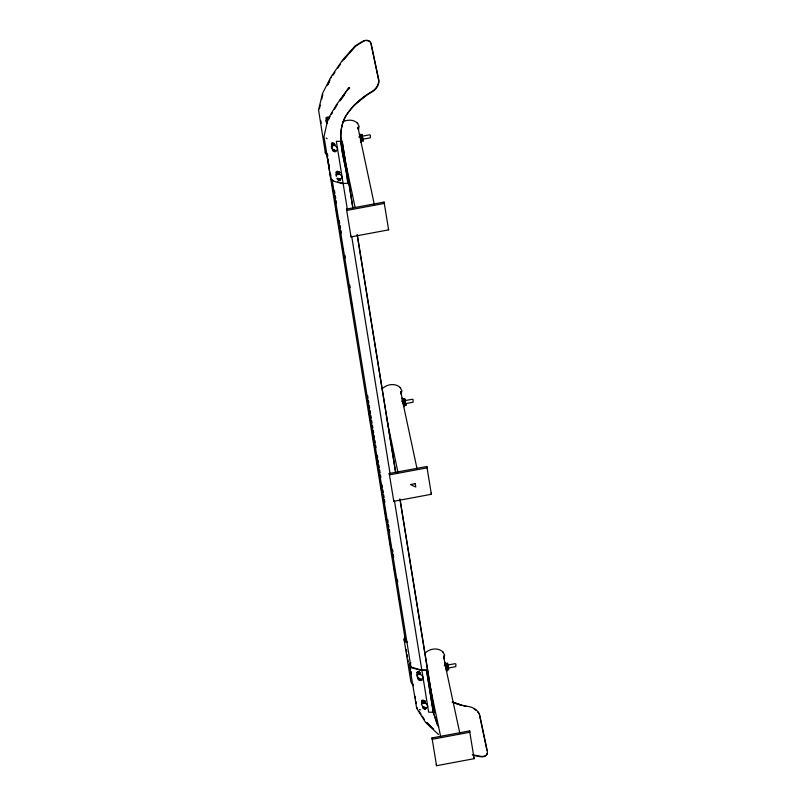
<?xml version="1.0" encoding="UTF-8"?>
<svg xmlns="http://www.w3.org/2000/svg" width="806" height="806" viewBox="0 0 806 806"><rect width="100%" height="100%" fill="white"/><g stroke="black" fill="none" stroke-linecap="round" stroke-linejoin="round"><path stroke-width="1.21" d="M359.98 137.342L358.015 127.126L357.814 128.93M402.738 401.761L400.773 391.535L400.572 393.338M445.496 666.169L443.532 655.953M352.887 208.442L342.127 141.01L345.542 162.107M330.772 177.663A5.168 3.687 -9.2 0 0 333.996 181.29L341.986 183.546L347.799 183.264C346.479 161.331 334.319 137.544 345.462 116.467C352.101 105.858 361.864 97.828 372.584 91.582A9.561 6.065 -48.5 0 0 378.84 80.116L371.234 44.008A9.561 6.065 -48.5 0 0 366.176 40.602M438.726 726.77L437.346 724.735L433.235 712.494L426.515 670.038L420.873 669.907L411.876 667.328A4.584 3.274 -9.2 0 1 410.919 662.794M394.517 501.181L428.631 712.151L434.363 712.292L431.432 693.261M340.928 140.214L341.14 139.559L341.583 141.644M327.861 119.248L324.002 136.587L330.792 178.63M319.418 108.76L320.274 105.193M321.695 99.259L322.833 94.504M340.092 100.71L340.888 98.352L340.102 100.619M340.747 99.017L340.495 99.521L349.2 87.38L336.404 104.81L328.314 118.492M340.998 99.803L341.27 99.249M327.276 85.446L330.037 80.016M327.72 84.731L329.332 81.618M328.113 83.935L329.251 81.769M342.5 60.934L354.922 46.113L361.864 41.791A9.561 6.065 -48.5 0 1 370.931 43.705L378.548 79.814A9.561 6.065 -48.5 0 1 372.291 91.279C361.42 97.526 351.869 106.049 345.401 116.85C334.228 137.937 346.399 161.744 347.718 183.677M358.418 129.897L359.133 126.22L357.239 123.026M401.176 394.315L401.882 390.638L399.998 387.444M443.935 658.724L444.64 655.046L442.756 651.853M423.362 703.366L423.744 702.731M328.818 118.724L330.057 116.638M331.306 114.553L332.546 112.467M334.409 109.344L336.283 106.221M334.067 145.151L334.661 145.161M338.238 173.905L337.845 174.539L339.779 174.197M423.583 702.983L424.198 702.53M424.027 702.792L424.792 702.54M331.145 77.839L331.488 77.336M336.898 105.183L337.24 104.669M342.782 59.755L330.651 77.477L322.45 93.577L318.561 109.948L325.382 152.949M332.868 75.311L334.943 72.278M337.714 68.228L340.485 64.178M340.908 99.672L344.565 94.665M348.232 89.668L349.693 87.663M344.102 59.211L355.315 46.355L361.179 42.708M343.658 58.798L355.315 46.355M353.532 105.606L365.743 95.833M382.84 388.22C387.626 383.858 395.857 383.001 400.592 387.877M425.598 652.638C430.374 648.276 438.605 647.409 443.35 652.296M343.165 121.625C347.91 119.409 354.036 119.5 357.834 123.469M360.121 134.783L362.005 134.431L363.184 140.959L361.3 141.312L360.121 134.783L360.201 135.64M359.97 136.154C361.148 139.458 359.375 134.139 360.625 137.342L359.506 133.725L360.635 139.166M358.751 136.859L369.722 134.814L370.387 135.267L370.276 137.826L360.534 139.639M360.635 137.191L362.509 136.839M360.836 138.451L361.128 142.309L360.887 141.433M360.03 136.647L359.657 136.103L361.058 139.932L360.887 138.783M360.806 138.763L360.927 139.367L362.871 139.035L362.237 135.821L362.307 136.365M360.645 139.831L362.901 139.428M361.048 139.821L360.947 139.438M361.219 140.456L363.103 140.103M346.479 209.097L384.079 202.084L384.361 203.414L346.761 210.437L346.479 209.097L351.033 236.873L388.633 229.861L384.079 202.084M402.96 400.058L402.879 399.202L404.763 398.849L405.932 405.378L404.058 405.73L404.269 406.657L403.453 401.821M402.718 400.572L403.383 401.751M401.509 401.267L412.471 399.222L413.146 399.685L413.035 402.234L403.292 404.048M402.879 399.202L403.393 401.6L405.267 401.257M402.94 401.499C404.169 404.269 402.043 394.799 402.869 399.705M403.071 402.668L403.312 401.862M403.554 403.171L403.816 404.34L403.584 402.859M403.212 403.363L403.806 404.199L403.584 403.292M403.645 405.851C404.32 408.753 402.98 401.459 403.806 404.229M403.685 403.786L405.559 403.433L405.7 403.987L404.995 400.229M404.058 405.73L403.977 404.874L405.851 404.521M389.227 473.505L426.837 466.493L427.109 467.833L389.51 474.845L389.227 473.505L393.791 501.292L431.391 494.269L426.837 466.493M445.637 663.61L447.521 663.257L448.69 669.786L446.816 670.139L445.637 663.61L446.111 666.643M445.476 664.98L446.071 666.28L445.396 662.482L447.018 671.066L446.776 670.189M445.506 665.031L446.131 666.159M445.506 665.212L446.171 666.864M444.267 665.685L455.229 663.64L455.904 664.094L455.793 666.643L446.05 668.466M445.577 665.696L445.879 665.141M446.141 666.018L448.025 665.665M445.698 665.917L446.212 666.542M446.161 668.658L446.403 667.6M446.736 669.282L448.61 668.93M431.986 737.923L469.586 730.901L469.868 732.241L432.268 739.263L431.986 737.923L436.55 765.7L474.15 758.688L469.586 730.901M342.046 141.423L336.324 141.292L347.356 209.55M426.434 670.461L420.702 670.32L412.702 668.063A5.168 3.687 -9.2 0 1 410.456 662.582M452.972 702.278L461.858 705.23L469.636 706.761A9.561 5.844 29.1 0 1 479.761 715.164L487.368 751.273A9.561 5.844 29.1 0 1 480.064 756.24L472.286 754.708M463.823 706.046L466.07 706.489M473.122 755.303L479.882 756.643A9.561 5.844 29.1 0 0 487.257 753.338M337.643 181.854L342.157 183.133M407.564 641.999L406.466 641.647A4.584 3.274 -9.2 0 1 404.934 637.909M424.621 702.802L425.296 703.023M452.478 702.056L461.858 705.23M452.136 702.157L461.566 705.603M426.898 722.831L430.424 726.095M431.17 726.7L426.666 722.488L433.608 729.057M438.504 734.498L425.558 722.347L416.682 708.353L409.508 665.413M411.795 682.47L413.075 684.506M419.13 711.194L421.054 714.247M422.334 716.272L424.258 719.325M413.196 685.735L410.899 681.775L404.098 639.732M402.778 401.066L402.416 400.522L417.135 469.152M445.537 665.474L445.174 664.93L459.883 733.561M446.312 667.58L446.181 668.708M360.373 138.954L374.377 204.734M416.873 707.346L417.206 708.152M437.416 724.302L433.316 712.081L426.515 670.038M362.458 139.156L362.257 137.776M340.525 137.635L341.25 141.342M361.269 141.372C362.075 144.083 359.365 130.149 360.121 135.297M446.534 668.587L446.343 667.711M446.403 670.26L446.645 671.136L445.829 666.612M405.146 403.242L405.015 402.194M447.894 665.202L447.753 664.638L448.458 668.406M388.351 228.521L388.633 229.861M362.67 138.551L363.184 140.959M479.58 715.557L486.935 750.467M431.109 492.929L431.391 494.269M405.428 402.97L405.932 405.378M473.868 757.348L474.15 758.688M343.88 154.218L355.013 207.071M350.751 235.543L351.033 236.873M386.376 417.397L386.89 419.855M387.414 422.314L398.033 472.709M393.509 499.952L393.791 501.292M429.135 681.816L440.781 737.127M436.268 764.36L436.55 765.7M403.393 403.574L402.265 398.144L402.758 401.287M403.081 402.194L403.212 402.929M446.151 667.993L445.023 662.552L445.255 664.194M360.665 138.038L360.363 136.315M403.423 402.446L403.121 400.723M447.763 666.602L448.005 668.093M403.393 401.6L403.977 404.874M360.443 136.798L360.554 137.453M340.575 140.748L340.686 141.443M345.945 164.585L352.968 208.019M357.38 235.322L388.28 426.445M388.683 428.923L395.706 472.356M400.119 499.66L431.029 690.772M357.098 234.496L395.625 472.769M399.847 498.833L434.363 712.292M341.059 141.09L340.535 137.796M351.769 236.843L390.104 473.878M333.251 145.836L332.868 143.488A1.814 1.068 33.2 0 1 332.918 143.035A1.814 1.068 33.2 0 0 332.616 143.871M337.875 174.398L337.492 172.041A1.814 1.068 33.2 0 1 337.815 171.285M418.767 674.662L418.385 672.305A1.814 1.068 33.2 0 1 418.435 671.861M422.999 700.867L423.382 703.215M337.613 174.781L337.23 172.434A1.814 1.068 33.2 0 1 338.046 171.547M423.13 703.608L422.747 701.25A1.814 1.068 33.2 0 1 423.563 700.374M327.841 120.154L327.458 117.807A1.814 1.068 33.2 0 1 327.508 117.364M332.122 146.047L331.74 143.69A1.814 1.068 33.2 0 1 332.072 142.944M336.747 174.6L336.364 172.252A1.814 1.068 33.2 0 1 338.409 171.718M422.253 703.426L421.87 701.079A1.814 1.068 33.2 0 1 423.291 700.273M334.722 144.999A1.814 1.068 33.2 0 0 332.898 143.287A1.814 1.068 33.2 0 0 331.488 144.083L332.445 149.966A1.814 1.068 33.2 0 0 334.258 151.679A1.814 1.068 33.2 0 0 335.679 150.883M336.485 174.993L336.112 172.635A1.814 1.068 33.2 0 1 337.523 171.839A1.814 1.068 33.2 0 1 339.336 173.552M420.238 673.816A1.814 1.068 33.2 0 0 418.415 672.103A1.814 1.068 33.2 0 0 417.004 672.909L417.951 678.793A1.814 1.068 33.2 0 0 419.775 680.506A1.814 1.068 33.2 0 0 421.185 679.7M424.853 702.379A1.814 1.068 33.2 0 0 423.029 700.666A1.814 1.068 33.2 0 0 421.619 701.462L422.001 703.819M326.843 123.106L326.077 118.401A1.814 1.068 33.2 0 1 327.176 117.545A1.814 1.068 33.2 0 1 329.11 118.804M334.52 190.881L334.923 193.359M335.326 195.838L335.729 198.326M336.132 200.805L336.535 203.293M339.336 220.663L339.739 223.141M340.142 225.63L340.545 228.108M340.948 230.587L341.351 233.075M344.958 255.411L345.361 257.89M349.774 285.193L350.177 287.682M367.637 395.645L368.04 398.124M368.443 400.612L368.836 403.091M369.239 405.569L369.642 408.058M370.045 410.536L370.448 413.015M370.851 415.503L371.244 417.982M371.647 420.47L372.05 422.949M372.453 425.427L372.856 427.915M373.259 430.394L373.652 432.872M374.055 435.361L374.458 437.839M374.861 440.318L375.264 442.806M375.667 445.285L376.059 447.763M377.268 455.209L377.671 457.697M378.074 460.176L378.467 462.664M378.87 465.143L379.273 467.621M379.676 470.11L380.079 472.588M380.482 475.066L380.875 477.555M382.084 485L382.487 487.479M382.89 489.957L383.283 492.446M383.686 494.924L384.089 497.413M384.492 499.891L384.895 502.37M387.706 519.749L388.109 522.228M388.502 524.706L388.905 527.195M389.308 529.673L389.711 532.151M392.522 549.531L392.925 552.009M393.318 554.498L393.721 556.976M397.338 579.312L397.741 581.801M332.153 179.819L411.01 667.529M327.307 154.027L327.71 156.515M328.113 158.994L328.505 161.472M328.908 163.961L329.311 166.439M330.52 173.884L330.913 176.373M331.316 178.851L331.719 181.33M332.122 183.818L332.525 186.297M332.928 188.775L333.331 191.264M333.724 193.742L334.127 196.221M336.132 208.633L336.535 211.122M336.938 213.6L337.341 216.079M337.744 218.567L338.147 221.046M340.948 238.415L341.351 240.903M341.754 243.382L342.157 245.87M342.56 248.349L342.963 250.827M345.764 268.207L346.167 270.685M346.57 273.163L346.973 275.652M351.386 302.955L351.789 305.434M369.249 413.397L369.652 415.886M370.055 418.364L370.448 420.853M370.851 423.331L371.254 425.81M371.657 428.298L372.06 430.777M372.463 433.255L372.856 435.744M373.259 438.222L373.662 440.701M374.065 443.189L374.468 445.668M374.871 448.146L375.264 450.635M375.667 453.113L376.07 455.591M376.473 458.08L376.876 460.558M377.279 463.047L377.671 465.525M378.88 472.971L379.283 475.449M379.686 477.938L380.079 480.416M380.482 482.895L380.885 485.383M381.288 487.862L381.691 490.34M382.094 492.829L382.487 495.307M383.696 502.753L384.099 505.241M384.502 507.72L384.905 510.198M385.298 512.687L385.701 515.165M386.104 517.643L386.507 520.132M389.318 537.501L389.721 539.99M390.114 542.468L390.517 544.947M394.134 567.283L394.537 569.771M394.93 572.25L395.333 574.728M398.95 597.075L399.353 599.553M403.766 626.856L404.169 629.335M410.083 665.313L410.677 669.02M411.08 671.489L411.483 673.967M415.08 696.223L415.473 698.691M415.876 701.17L416.279 703.638M326.742 154.137L405.398 640.609M320.758 120.699L321.151 123.167M404.662 639.632L405.065 642.1M406.264 649.525L406.667 651.994M407.07 654.472L407.463 656.94M407.866 659.409L408.269 661.887M408.662 664.356L409.065 666.834M447.521 663.257L447.602 664.114M404.763 398.849L404.844 399.705M362.005 134.431L362.085 135.287M407.292 642.392A5.168 3.687 -9.2 0 1 405.045 636.901M425.8 708.262A1.814 1.068 33.2 0 1 424.389 709.058A1.814 1.068 33.2 0 1 422.576 707.346M473.999 708.907A9.561 5.844 29.1 0 1 476.024 710.328M477.706 711.98A9.561 5.844 29.1 0 1 478.915 713.763M426.011 708.313A1.814 1.068 33.2 0 1 424.329 708.555A1.814 1.068 33.2 0 1 422.828 706.953M424.49 700.968A1.814 1.068 33.2 0 1 425.105 701.986M417.256 672.516A1.814 1.068 33.2 0 1 417.589 671.761M418.667 671.72A1.814 1.068 33.2 0 1 419.301 671.992M419.876 672.406A1.814 1.068 33.2 0 1 420.289 672.909M421.437 679.317A1.814 1.068 33.2 0 1 420.027 680.113A1.814 1.068 33.2 0 1 418.203 678.4M327.407 155.226A5.168 3.687 -9.2 0 1 325.362 151.991M340.293 179.436A1.814 1.068 33.2 0 1 338.883 180.232A1.814 1.068 33.2 0 1 337.059 178.519M362.156 42.093A9.561 6.065 -48.5 0 1 364.191 41.086M333.16 180.544A4.584 3.274 -9.2 0 1 331.367 178.529M327.75 154.873A4.584 3.274 -9.2 0 1 326.279 153.644M325.956 152.848A4.584 3.274 -9.2 0 1 325.936 151.991M326.329 118.019A1.814 1.068 33.2 0 1 326.662 117.263M327.75 117.213A1.814 1.068 33.2 0 1 328.385 117.485M333.795 143.166A1.814 1.068 33.2 0 1 334.359 143.589M334.772 144.093A1.814 1.068 33.2 0 1 334.974 144.606M335.598 151.246A1.814 1.068 33.2 0 1 333.885 151.024A1.814 1.068 33.2 0 1 332.697 149.573M340.545 179.043A1.814 1.068 33.2 0 1 339.135 179.849A1.814 1.068 33.2 0 1 337.311 178.136M338.973 172.141A1.814 1.068 33.2 0 1 339.598 173.159M327.115 123.106A3.446 2.025 33.2 0 1 326.027 120.326A3.446 2.025 33.2 0 1 328.626 119.661M327.135 117.928A4.403 2.579 33.2 0 1 328.516 117.958M418.042 677.614A3.446 2.025 33.2 0 1 417.76 674.128A3.446 2.025 33.2 0 1 422.394 676.103A3.446 2.025 33.2 0 1 421.457 679.065M420.319 678.924A3.446 2.025 33.2 0 1 419.11 678.41M417.034 672.889A4.403 2.579 33.2 0 1 419.442 672.456M422.656 706.167A3.446 2.025 33.2 0 1 423.019 702.57A3.446 2.025 33.2 0 1 427.613 705.965A3.446 2.025 33.2 0 1 423.734 706.963M421.659 701.442A4.403 2.579 33.2 0 1 424.057 701.019M421.83 701.19A4.403 2.579 33.2 0 1 422.848 700.726M336.354 176.383A3.446 2.025 33.2 0 1 337.875 173.753A3.446 2.025 33.2 0 1 342.026 176.816A3.446 2.025 33.2 0 1 339.417 178.65M337.16 172.162A4.403 2.579 33.2 0 1 340.082 172.696M332.525 148.788A3.446 2.025 33.2 0 1 332.243 145.302A3.446 2.025 33.2 0 1 336.878 147.276A3.446 2.025 33.2 0 1 335.941 150.248M334.802 150.097A3.446 2.025 33.2 0 1 333.603 149.584M331.528 144.062A4.403 2.579 33.2 0 1 333.936 143.639M331.699 143.811A4.403 2.579 33.2 0 1 332.717 143.347M420.631 709.895A5.168 3.687 -9.2 0 1 419.463 709.522M327.145 138.652A5.168 3.687 -9.2 0 1 326.188 138.058M327.206 118.19A1.814 1.068 33.2 0 1 328.616 117.394M424.792 700.726A1.814 1.068 33.2 0 1 425.367 701.139M425.518 708.847A1.814 1.068 33.2 0 1 423.704 707.134M421.981 680.244A1.814 1.068 33.2 0 1 420.269 680.022A1.814 1.068 33.2 0 1 419.08 678.581M418.133 672.698A1.814 1.068 33.2 0 1 419.543 671.892M340.606 180.101A1.814 1.068 33.2 0 1 338.188 178.317M339.286 171.9A1.814 1.068 33.2 0 1 339.85 172.323M335.991 151.548A1.814 1.068 33.2 0 1 333.573 149.755M425.77 708.454A1.814 1.068 33.2 0 1 424.158 707.265M421.76 679.982A1.814 1.068 33.2 0 1 419.332 678.189M335.639 151.075A1.814 1.068 33.2 0 1 333.825 149.372M340.263 179.637A1.814 1.068 33.2 0 1 338.641 178.438M415.231 483.671L410.456 484.557L415.775 487.026L415.231 483.671"/></g></svg>
